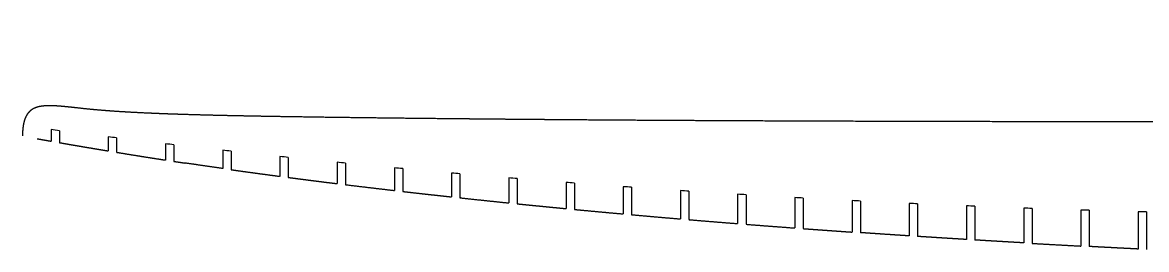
# Model space of a CAD drawing. Header units: metres. Extents: x 0 to 2032, y 0 to 115.
# Drawn here: x 0 to 511, y 12 to 115 of the extents above; entities that cross this region are included whole.
import ezdxf

# ---------------------------------------------------------------- set-up
doc = ezdxf.new("R2010")
doc.units = ezdxf.units.M

msp = doc.modelspace()

# ---------------------------------------------------------------- linework, layer by layer
for p, q in [((13.1, 66.28), (13.1, 61.05)), ((16.9, 65.79), (16.9, 60.39)), ((39.1, 63), (39.1, 56.63)), ((42.9, 62.53), (42.9, 56)), ((65.1, 59.88), (65.1, 52.47)), ((68.9, 59.44), (68.9, 51.89)), ((91.1, 56.92), (91.1, 48.64)), ((94.9, 56.5), (94.9, 48.11)), ((117.1, 54.11), (117.1, 45.09)), ((120.9, 53.71), (120.9, 44.6)), ((143.1, 51.46), (143.1, 41.78)), ((146.9, 51.08), (146.9, 41.32)), ((169.1, 48.96), (169.1, 38.68)), ((172.9, 48.61), (172.9, 38.24)), ((195.1, 46.61), (195.1, 35.76)), ((198.9, 46.27), (198.9, 35.35)), ((221.1, 44.4), (221.1, 33.02)), ((224.9, 44.09), (224.9, 32.64)), ((247.1, 42.34), (247.1, 30.45)), ((250.9, 42.05), (250.9, 30.09)), ((273.1, 40.41), (273.1, 28.04)), ((276.9, 40.14), (276.9, 27.69)), ((299.1, 38.63), (299.1, 25.77)), ((302.9, 38.38), (302.9, 25.45)), ((325.1, 36.98), (325.1, 23.65)), ((328.9, 36.75), (328.9, 23.35)), ((351.1, 35.47), (351.1, 21.66)), ((354.9, 35.25), (354.9, 21.38)), ((377.1, 34.08), (377.1, 19.8)), ((380.9, 33.89), (380.9, 19.54)), ((403.1, 32.82), (403.1, 18.07)), ((406.9, 32.65), (406.9, 17.82)), ((429.1, 31.69), (429.1, 16.44)), ((432.9, 31.54), (432.9, 16.21)), ((455.1, 30.68), (455.1, 14.9)), ((458.9, 30.55), (458.9, 14.69)), ((481.1, 29.79), (481.1, 13.46)), ((484.9, 29.68), (484.9, 13.26)), ((507.1, 29.02), (507.1, 12.11)), ((510.9, 28.92), (510.9, 11.91))]:
    msp.add_line(p, q)
for points, degree, knots in [([(2032, 109.87), (2032, 109.87), (2032, 109.87), (2032, 109.87), (2032, 109.87), (2032, 109.87), (2032, 109.87), (2032, 109.87), (2032, 109.87), (2032, 109.87), (2032, 109.87), (2032, 109.87), (2032, 109.87), (2032, 109.87), (2032, 109.87), (2032, 109.87), (2032, 109.87), (2032, 109.87), (2032, 109.87), (2032, 109.87), (2032, 109.87), (2032, 109.87), (2032, 109.87), (2032, 109.87), (2032, 109.87), (2032, 109.87), (2032, 109.87), (2032, 109.87), (2032, 109.87), (2032, 109.87), (2032, 109.87), (2032, 109.87), (2032, 109.87), (2032, 109.87), (2032, 109.87), (2032, 109.87), (2032, 109.87), (2032, 109.87), (2032, 109.87), (2032, 109.87), (2032, 109.87), (2032, 109.87), (2032, 109.87), (2032, 109.87), (2032, 109.88), (2032, 109.91), (2032, 109.95), (2032, 110.02), (2032, 110.11), (2031.99, 110.2), (2031.99, 110.26), (2031.97, 110.57), (2031.95, 110.86), (2031.91, 111.15), (2031.86, 111.43), (2031.79, 111.71), (2031.71, 111.99), (2031.61, 112.26), (2031.29, 112.93), (2031.04, 113.32), (2030.73, 113.66), (2030.37, 113.96), (2029.98, 114.19), (2029.55, 114.38), (2029.11, 114.52), (2028.29, 114.72), (2027.9, 114.79), (2027.5, 114.84), (2027.11, 114.87), (2026.71, 114.88), (2026.31, 114.89), (2025.91, 114.88), (2024.98, 114.85), (2024.45, 114.81), (2023.91, 114.76), (2023.38, 114.7), (2022.85, 114.64), (2022.32, 114.56), (2021.79, 114.48), (2020.59, 114.29), (2019.92, 114.17), (2019.25, 114.05), (2018.58, 113.92), (2017.91, 113.79), (2017.25, 113.65), (2016.58, 113.51), (2015.1, 113.2), (2014.29, 113.02), (2013.48, 112.84), (2012.67, 112.66), (2011.86, 112.48), (2011.05, 112.3), (2010.24, 112.12), (2008.88, 111.81), (2008.33, 111.69), (2007.77, 111.56), (2007.21, 111.44), (2006.63, 111.31), (2006.05, 111.18), (2005.46, 111.05), (2004.23, 110.78), (2003.61, 110.64), (2002.98, 110.51), (2002.36, 110.37), (2001.73, 110.24), (2001.1, 110.1), (2000.48, 109.97), (1996.77, 109.2), (1993.67, 108.58), (1990.58, 107.98), (1987.48, 107.4), (1984.38, 106.84), (1981.27, 106.3), (1978.16, 105.78), (1970.71, 104.56), (1966.37, 103.87), (1962.02, 103.22), (1957.67, 102.58), (1953.31, 101.97), (1948.95, 101.38), (1944.59, 100.8), (1936.94, 99.82), (1933.64, 99.41), (1930.34, 99), (1927.04, 98.61), (1923.74, 98.22), (1920.44, 97.84), (1917.14, 97.47), (1911.04, 96.79), (1908.24, 96.49), (1905.45, 96.19), (1902.65, 95.9), (1899.85, 95.61), (1897.06, 95.32), (1894.26, 95.04), (1880.44, 93.67), (1869.41, 92.63), (1858.38, 91.66), (1847.34, 90.73), (1836.3, 89.84), (1825.26, 89), (1814.21, 88.19), (1795.65, 86.89), (1788.13, 86.38), (1780.61, 85.89), (1773.09, 85.41), (1765.57, 84.95), (1758.05, 84.5), (1750.53, 84.06), (1736.54, 83.27), (1730.06, 82.92), (1723.59, 82.57), (1717.12, 82.24), (1710.65, 81.91), (1704.18, 81.59), (1697.7, 81.28), (1688.82, 80.87), (1686.42, 80.75), (1684.01, 80.64), (1681.6, 80.53), (1679.2, 80.43), (1676.79, 80.32), (1674.38, 80.21), (1651.35, 79.21), (1630.73, 78.4), (1610.1, 77.65), (1589.47, 76.96), (1568.83, 76.32), (1548.2, 75.72), (1527.56, 75.17), (1495.72, 74.39), (1484.51, 74.13), (1473.3, 73.87), (1462.09, 73.63), (1450.88, 73.4), (1439.67, 73.18), (1428.46, 72.97), (1413.04, 72.7), (1408.83, 72.62), (1404.62, 72.55), (1400.4, 72.48), (1396.18, 72.41), (1391.95, 72.34), (1387.73, 72.28), (1379.69, 72.15), (1375.88, 72.09), (1372.08, 72.04), (1368.27, 71.98), (1364.46, 71.93), (1360.65, 71.87), (1356.84, 71.82), (1325.7, 71.4), (1298.36, 71.09), (1271.02, 70.83), (1243.69, 70.61), (1216.35, 70.44), (1189.01, 70.3), (1161.67, 70.18), (1120.79, 70.05), (1107.24, 70.01), (1093.69, 69.98), (1080.14, 69.95), (1066.6, 69.93), (1053.05, 69.91), (1039.5, 69.89), (1022.99, 69.87), (1020.03, 69.86), (1017.07, 69.86), (1014.1, 69.86), (1011.14, 69.85), (1008.18, 69.85), (1005.21, 69.85), (978.54, 69.82), (954.83, 69.8), (931.13, 69.78), (907.42, 69.77), (883.71, 69.76), (860, 69.75), (836.3, 69.75), (801.16, 69.75), (789.73, 69.74), (778.3, 69.74), (766.87, 69.74), (755.44, 69.74), (744.01, 69.75), (732.58, 69.75), (717.34, 69.75), (713.53, 69.75), (709.72, 69.75), (705.91, 69.75), (702.1, 69.75), (698.29, 69.75), (694.48, 69.75), (686.44, 69.75), (682.2, 69.75), (677.97, 69.75), (673.74, 69.75), (669.51, 69.75), (665.27, 69.75), (661.04, 69.75), (627.14, 69.76), (597.48, 69.76), (567.81, 69.77), (538.14, 69.78), (508.47, 69.8), (478.81, 69.83), (449.14, 69.88), (414.69, 69.95), (409.9, 69.96), (405.11, 69.98), (400.32, 69.99), (395.53, 70), (390.74, 70.01), (385.96, 70.03), (379.01, 70.05), (376.86, 70.05), (374.71, 70.06), (372.58, 70.07), (370.45, 70.07), (368.32, 70.08), (366.21, 70.09), (359.01, 70.11), (356.16, 70.12), (353.8, 70.13), (350.84, 70.14), (346.83, 70.16), (341.98, 70.18), (337.15, 70.2), (319.73, 70.28), (305.65, 70.35), (291.57, 70.42), (277.49, 70.51), (263.41, 70.6), (249.34, 70.71), (235.26, 70.82), (212.62, 71.02), (204.06, 71.1), (195.51, 71.18), (186.95, 71.27), (178.4, 71.36), (169.84, 71.46), (161.28, 71.56), (151.46, 71.68), (150.2, 71.7), (148.95, 71.71), (147.71, 71.73), (146.48, 71.75), (145.25, 71.76), (144.03, 71.78), (140.39, 71.83), (138, 71.86), (135.64, 71.89), (133.31, 71.93), (131, 71.96), (128.73, 71.99), (126.49, 72.03), (117.32, 72.17), (110.37, 72.28), (103.41, 72.4), (96.46, 72.54), (89.51, 72.69), (82.55, 72.86), (75.6, 73.06), (66.13, 73.38), (63.62, 73.47), (61.1, 73.57), (58.58, 73.68), (56.06, 73.79), (53.55, 73.91), (51.03, 74.04), (47.38, 74.25), (46.27, 74.31), (45.18, 74.38), (44.1, 74.45), (43.04, 74.51), (41.99, 74.59), (40.96, 74.66), (38.85, 74.81), (37.77, 74.89), (36.7, 74.98), (35.66, 75.06), (34.63, 75.15), (33.62, 75.24), (32.63, 75.33), (30.61, 75.52), (29.56, 75.63), (28.52, 75.74), (27.47, 75.85), (26.42, 75.96), (25.37, 76.08), (24.32, 76.19), (22.4, 76.4), (21.52, 76.49), (20.64, 76.59), (19.76, 76.68), (18.88, 76.76), (18, 76.84), (17.12, 76.91), (15.55, 77.02), (14.89, 77.06), (14.24, 77.09), (13.6, 77.11), (12.99, 77.13), (12.39, 77.13), (11.81, 77.12), (10.7, 77.08), (10.15, 77.05), (9.6, 77), (9.06, 76.95), (8.51, 76.87), (7.97, 76.77), (7.44, 76.65), (6.44, 76.36), (5.97, 76.2), (5.51, 76.02), (5.06, 75.81), (4.62, 75.56), (4.21, 75.29), (3.82, 74.99), (3.04, 74.28), (2.66, 73.87), (2.31, 73.43), (2.01, 72.96), (1.74, 72.47), (1.5, 71.96), (1.29, 71.44), (0.97, 70.52), (0.85, 70.12), (0.74, 69.71), (0.65, 69.31), (0.56, 68.89), (0.49, 68.48), (0.42, 68.07), (0.3, 67.13), (0.24, 66.61), (0.19, 66.08), (0.16, 65.56), (0.13, 65.03), (0.11, 64.5), (0.1, 63.98), (0.1, 63.45)], 8, [0, 0, 0, 0, 0, 0, 0, 0, 0, 0, 0, 0, 0, 0, 0, 0, 0, 0, 0, 0, 0, 0, 0, 0, 0, 0, 0, 0, 0, 0, 0, 0, 0, 0, 0, 0, 0, 0, 0.000521, 0.000521, 0.000521, 0.000521, 0.000521, 0.000521, 0.000521, 0.000598, 0.000598, 0.000598, 0.000598, 0.000598, 0.000598, 0.000598, 0.00068, 0.00068, 0.00068, 0.00068, 0.00068, 0.00068, 0.00068, 0.001767, 0.001767, 0.001767, 0.001767, 0.001767, 0.001767, 0.001767, 0.003481, 0.003481, 0.003481, 0.003481, 0.003481, 0.003481, 0.003481, 0.004996, 0.004996, 0.004996, 0.004996, 0.004996, 0.004996, 0.004996, 0.00703, 0.00703, 0.00703, 0.00703, 0.00703, 0.00703, 0.00703, 0.009624, 0.009624, 0.009624, 0.009624, 0.009624, 0.009624, 0.009624, 0.012783, 0.012783, 0.012783, 0.012783, 0.012783, 0.012783, 0.012783, 0.0149, 0.0149, 0.0149, 0.0149, 0.0149, 0.0149, 0.0149, 0.017114, 0.017114, 0.017114, 0.017114, 0.017114, 0.017114, 0.017114, 0.028012, 0.028012, 0.028012, 0.028012, 0.028012, 0.028012, 0.028012, 0.043213, 0.043213, 0.043213, 0.043213, 0.043213, 0.043213, 0.043213, 0.054699, 0.054699, 0.054699, 0.054699, 0.054699, 0.054699, 0.054699, 0.06442, 0.06442, 0.06442, 0.06442, 0.06442, 0.06442, 0.06442, 0.102702, 0.102702, 0.102702, 0.102702, 0.102702, 0.102702, 0.102702, 0.128746, 0.128746, 0.128746, 0.128746, 0.128746, 0.128746, 0.128746, 0.151146, 0.151146, 0.151146, 0.151146, 0.151146, 0.151146, 0.151146, 0.159473, 0.159473, 0.159473, 0.159473, 0.159473, 0.159473, 0.159473, 0.230825, 0.230825, 0.230825, 0.230825, 0.230825, 0.230825, 0.230825, 0.269579, 0.269579, 0.269579, 0.269579, 0.269579, 0.269579, 0.269579, 0.284124, 0.284124, 0.284124, 0.284124, 0.284124, 0.284124, 0.284124, 0.297226, 0.297226, 0.297226, 0.297226, 0.297226, 0.297226, 0.297226, 0.391271, 0.391271, 0.391271, 0.391271, 0.391271, 0.391271, 0.391271, 0.437874, 0.437874, 0.437874, 0.437874, 0.437874, 0.437874, 0.437874, 0.448068, 0.448068, 0.448068, 0.448068, 0.448068, 0.448068, 0.448068, 0.529622, 0.529622, 0.529622, 0.529622, 0.529622, 0.529622, 0.529622, 0.568941, 0.568941, 0.568941, 0.568941, 0.568941, 0.568941, 0.568941, 0.582048, 0.582048, 0.582048, 0.582048, 0.582048, 0.582048, 0.582048, 0.596608, 0.596608, 0.596608, 0.596608, 0.596608, 0.596608, 0.596608, 0.698664, 0.698664, 0.698664, 0.698664, 0.698664, 0.698664, 0.698664, 0.715136, 0.715136, 0.715136, 0.715136, 0.715136, 0.715136, 0.715136, 0.722561, 0.722561, 0.722561, 0.722561, 0.722561, 0.722561, 0.722561, 0.740507, 0.740507, 0.740507, 0.740507, 0.740507, 0.740507, 0.740507, 0.816251, 0.816251, 0.816251, 0.816251, 0.816251, 0.816251, 0.816251, 0.862282, 0.862282, 0.862282, 0.862282, 0.862282, 0.862282, 0.862282, 0.86909, 0.86909, 0.86909, 0.86909, 0.86909, 0.86909, 0.86909, 0.882706, 0.882706, 0.882706, 0.882706, 0.882706, 0.882706, 0.882706, 0.925478, 0.925478, 0.925478, 0.925478, 0.925478, 0.925478, 0.925478, 0.940974, 0.940974, 0.940974, 0.940974, 0.940974, 0.940974, 0.940974, 0.947936, 0.947936, 0.947936, 0.947936, 0.947936, 0.947936, 0.947936, 0.955531, 0.955531, 0.955531, 0.955531, 0.955531, 0.955531, 0.955531, 0.963733, 0.963733, 0.963733, 0.963733, 0.963733, 0.963733, 0.963733, 0.970613, 0.970613, 0.970613, 0.970613, 0.970613, 0.970613, 0.970613, 0.975944, 0.975944, 0.975944, 0.975944, 0.975944, 0.975944, 0.975944, 0.981129, 0.981129, 0.981129, 0.981129, 0.981129, 0.981129, 0.981129, 0.985794, 0.985794, 0.985794, 0.985794, 0.985794, 0.985794, 0.985794, 0.991061, 0.991061, 0.991061, 0.991061, 0.991061, 0.991061, 0.991061, 0.99502, 0.99502, 0.99502, 0.99502, 0.99502, 0.99502, 0.99502, 1, 1, 1, 1, 1, 1, 1, 1, 1]), ([(16.9, 60.39), (16.96, 60.38), (17.01, 60.37), (17.04, 60.36), (17.09, 60.35), (17.16, 60.34), (17.27, 60.32), (19.43, 59.95), (21.46, 59.6), (23.5, 59.25), (25.53, 58.91), (27.56, 58.56), (29.59, 58.22), (31.65, 57.87), (31.68, 57.87), (31.71, 57.86), (31.73, 57.86), (31.76, 57.85), (31.79, 57.85), (31.88, 57.83), (31.94, 57.82), (31.99, 57.81), (32.05, 57.8), (32.11, 57.79), (32.17, 57.78), (33.21, 57.61), (34.19, 57.44), (35.17, 57.28), (36.16, 57.11), (37.14, 56.95), (38.12, 56.79), (39.1, 56.63)], 7, [0, 0, 0, 0, 0, 0, 0, 0, 0.04126, 0.04126, 0.04126, 0.04126, 0.04126, 0.04126, 0.669734, 0.669734, 0.669734, 0.669734, 0.669734, 0.669734, 0.678303, 0.678303, 0.678303, 0.678303, 0.678303, 0.678303, 0.696605, 0.696605, 0.696605, 0.696605, 0.696605, 0.696605, 1, 1, 1, 1, 1, 1, 1, 1]), ([(42.9, 56), (42.93, 55.99), (42.96, 55.99), (43, 55.98), (43.04, 55.98), (43.1, 55.97), (46.48, 55.41), (49.74, 54.88), (53, 54.36), (56.27, 53.84), (59.53, 53.33), (62.98, 52.8), (63.17, 52.77), (63.35, 52.74), (63.54, 52.71), (63.72, 52.69), (63.99, 52.64), (64.08, 52.63), (64.17, 52.62), (64.25, 52.6), (64.34, 52.59), (64.51, 52.56), (64.6, 52.55), (64.69, 52.54), (64.77, 52.52), (64.86, 52.51), (64.95, 52.5)], 6, [0, 0, 0, 0, 0, 0, 0, 0.030477, 0.030477, 0.030477, 0.030477, 0.030477, 0.904406, 0.904406, 0.904406, 0.904406, 0.904406, 0.953741, 0.953741, 0.953741, 0.953741, 0.953741, 0.976886, 0.976886, 0.976886, 0.976886, 0.976886, 1, 1, 1, 1, 1, 1, 1]), ([(65.1, 52.47), (65.06, 52.48), (65.02, 52.49), (64.99, 52.49), (64.95, 52.5), (64.95, 52.5), (64.95, 52.5), (64.95, 52.5)], 4, [0, 0, 0, 0, 0, 0.993853, 0.993853, 0.993853, 1, 1, 1, 1, 1]), ([(68.92, 51.89), (68.95, 51.89), (68.97, 51.88), (69, 51.88), (69.06, 51.87), (69.14, 51.86), (69.24, 51.84), (70, 51.73), (70.68, 51.62), (71.36, 51.52), (72.04, 51.42), (72.71, 51.32), (73.39, 51.22), (74.07, 51.12)], 7, [0, 0, 0, 0, 0, 0, 0, 0, 0.119144, 0.119144, 0.119144, 0.119144, 0.119144, 0.119144, 1, 1, 1, 1, 1, 1, 1, 1]), ([(94.9, 48.11), (94.95, 48.1), (94.98, 48.1), (95.01, 48.09), (95.05, 48.09), (95.11, 48.08), (95.2, 48.07), (98.43, 47.61), (101.54, 47.18), (104.65, 46.76), (107.76, 46.34), (110.87, 45.92), (113.99, 45.5), (117.1, 45.09)], 7, [0, 0, 0, 0, 0, 0, 0, 0, 0.035488, 0.035488, 0.035488, 0.035488, 0.035488, 0.035488, 1, 1, 1, 1, 1, 1, 1, 1]), ([(120.95, 44.59), (120.99, 44.58), (121.04, 44.58), (121.08, 44.57), (121.12, 44.57), (121.17, 44.56), (121.21, 44.56), (121.25, 44.55), (121.4, 44.53), (121.51, 44.52), (121.61, 44.5), (121.72, 44.49), (121.82, 44.48), (121.93, 44.46), (122.04, 44.45), (122.22, 44.42), (122.31, 44.41), (122.38, 44.4), (122.42, 44.4), (122.44, 44.4), (122.45, 44.4), (122.46, 44.39), (124.66, 44.11), (126.81, 43.83), (128.95, 43.56), (131.1, 43.28), (133.24, 43.01), (135.39, 42.74), (137.53, 42.47), (139.79, 42.19), (139.84, 42.19), (139.87, 42.18), (139.91, 42.18), (139.96, 42.17), (140.05, 42.16), (140.16, 42.15), (140.65, 42.09), (141, 42.04), (141.35, 42), (141.7, 41.96), (142.05, 41.91), (142.4, 41.87), (142.75, 41.83), (143.1, 41.78)], 8, [0, 0, 0, 0, 0, 0, 0, 0, 0, 0.0106198, 0.0106198, 0.0106198, 0.0106198, 0.0106198, 0.0106198, 0.0106198, 0.0363798, 0.0363798, 0.0363798, 0.0363798, 0.0363798, 0.0363798, 0.0363798, 0.0561884, 0.0561884, 0.0561884, 0.0561884, 0.0561884, 0.0561884, 0.0561884, 0.8568101, 0.8568101, 0.8568101, 0.8568101, 0.8568101, 0.8568101, 0.8568101, 0.898297, 0.898297, 0.898297, 0.898297, 0.898297, 0.898297, 0.898297, 0.9999818, 0.9999818, 0.9999818, 0.9999818, 0.9999818, 0.9999818, 0.9999818, 0.9999818, 0.9999818]), ([(146.9, 41.32), (146.92, 41.32), (146.93, 41.31), (146.95, 41.31), (146.97, 41.31), (146.97, 41.31), (146.97, 41.31), (152.5, 40.63), (158.03, 39.97), (163.57, 39.32), (169.1, 38.68)], 4, [0, 0, 0, 0, 0, 0.003084, 0.003084, 0.003084, 0.003177, 0.003177, 0.003177, 1, 1, 1, 1, 1]), ([(172.92, 38.24), (172.96, 38.23), (173, 38.23), (173.04, 38.23), (173.08, 38.22), (173.09, 38.22), (173.09, 38.22), (173.09, 38.22)], 4, [0, 0, 0, 0, 0, 0.972005, 0.972005, 0.972005, 1, 1, 1, 1, 1]), ([(173.09, 38.22), (173.15, 38.21), (173.21, 38.21), (173.28, 38.2), (173.34, 38.19), (173.4, 38.18), (173.47, 38.18), (173.68, 38.15), (173.79, 38.14), (173.92, 38.12), (174.07, 38.11), (174.23, 38.09), (174.36, 38.08), (174.42, 38.07), (174.44, 38.07), (174.47, 38.06), (174.5, 38.06), (174.54, 38.05), (174.58, 38.05), (174.62, 38.05), (174.63, 38.04), (174.64, 38.04), (174.65, 38.04), (174.67, 38.04), (174.68, 38.04), (174.71, 38.03), (174.73, 38.03), (174.75, 38.03), (174.77, 38.03), (174.79, 38.03), (174.82, 38.02), (174.84, 38.02)], 7, [0, 0, 0, 0, 0, 0, 0, 0, 0.122471, 0.122471, 0.122471, 0.122471, 0.122471, 0.122471, 0.400448, 0.400448, 0.400448, 0.400448, 0.400448, 0.400448, 0.671683, 0.671683, 0.671683, 0.671683, 0.671683, 0.671683, 0.786184, 0.786184, 0.786184, 0.786184, 0.786184, 0.786184, 1, 1, 1, 1, 1, 1, 1, 1]), ([(174.84, 38.02), (174.92, 38.01), (175.01, 38), (175.1, 37.99), (175.37, 37.96), (175.57, 37.94), (175.76, 37.92), (175.96, 37.89), (175.97, 37.89), (175.97, 37.89), (175.99, 37.89), (176, 37.89), (176.02, 37.89), (176.07, 37.88), (176.11, 37.88), (176.15, 37.87), (176.22, 37.86), (176.25, 37.86), (176.28, 37.86), (176.31, 37.85)], 4, [0, 0, 0, 0, 0, 0.064695, 0.064695, 0.064695, 0.207785, 0.207785, 0.207785, 0.217983, 0.217983, 0.217983, 0.373213, 0.373213, 0.373213, 0.718909, 0.718909, 0.718909, 1, 1, 1, 1, 1]), ([(176.31, 37.85), (176.34, 37.85), (176.36, 37.85), (176.39, 37.84), (176.41, 37.84), (176.44, 37.84), (176.48, 37.83), (176.5, 37.83), (176.53, 37.83), (176.55, 37.83), (176.57, 37.82), (179.67, 37.47), (182.76, 37.12), (185.84, 36.78), (188.93, 36.44), (192.01, 36.1), (195.1, 35.76)], 6, [0, 0, 0, 0, 0, 0, 0, 0.0080994, 0.0080994, 0.0080994, 0.0080994, 0.0080994, 0.0146683, 0.0146683, 0.0146683, 0.0146683, 0.0146683, 0.9999878, 0.9999878, 0.9999878, 0.9999878, 0.9999878, 0.9999878, 0.9999878]), ([(198.9, 35.35), (198.93, 35.35), (198.96, 35.35), (198.99, 35.34), (199.1, 35.33), (199.18, 35.32), (199.26, 35.31), (204.78, 34.72), (210.22, 34.15), (215.66, 33.58), (221.1, 33.02)], 4, [0, 0, 0, 0, 0, 0.005442, 0.005442, 0.005442, 0.019987, 0.019987, 0.019987, 1, 1, 1, 1, 1]), ([(224.96, 32.63), (224.98, 32.63), (225.01, 32.63), (225.05, 32.62), (225.13, 32.62), (225.25, 32.6), (225.38, 32.59), (225.5, 32.58), (225.61, 32.57), (225.72, 32.56), (225.83, 32.54), (225.99, 32.53), (226.03, 32.52), (226.07, 32.52), (226.12, 32.52), (226.16, 32.51), (226.24, 32.5), (226.29, 32.5), (226.33, 32.49), (226.37, 32.49), (226.41, 32.49), (226.45, 32.48)], 6, [0, 0, 0, 0, 0, 0, 0, 0.080117, 0.080117, 0.080117, 0.080117, 0.080117, 0.603006, 0.603006, 0.603006, 0.603006, 0.603006, 0.805658, 0.805658, 0.805658, 0.805658, 0.805658, 1, 1, 1, 1, 1, 1, 1]), ([(226.6, 32.47), (226.74, 32.45), (226.87, 32.44), (227.01, 32.43), (227.43, 32.38), (227.71, 32.36), (227.99, 32.33), (228.34, 32.29), (228.41, 32.29), (228.47, 32.28), (228.56, 32.27), (228.58, 32.27), (228.6, 32.27), (228.62, 32.26)], 4, [0, 0, 0, 0, 0, 0.267584, 0.267584, 0.267584, 0.827404, 0.827404, 0.827404, 0.956822, 0.956822, 0.956822, 1, 1, 1, 1, 1]), ([(228.62, 32.26), (228.67, 32.26), (228.71, 32.25), (228.76, 32.25), (228.8, 32.25), (228.84, 32.24), (228.89, 32.24), (228.93, 32.23), (229.1, 32.22), (229.22, 32.2), (229.34, 32.19), (229.46, 32.18), (229.58, 32.17), (229.7, 32.16), (229.82, 32.14), (229.99, 32.13), (230.04, 32.12), (230.08, 32.12), (230.13, 32.11), (230.18, 32.11), (230.23, 32.1), (230.28, 32.1), (230.36, 32.09), (230.39, 32.09), (230.42, 32.08), (230.46, 32.08), (230.49, 32.08), (230.52, 32.07), (230.56, 32.07), (232.65, 31.86), (234.72, 31.66), (236.78, 31.45), (238.84, 31.25), (240.91, 31.05), (242.97, 30.85), (245.04, 30.65), (247.1, 30.45)], 8, [0, 0, 0, 0, 0, 0, 0, 0, 0, 0.0192166, 0.0192166, 0.0192166, 0.0192166, 0.0192166, 0.0192166, 0.0192166, 0.0713103, 0.0713103, 0.0713103, 0.0713103, 0.0713103, 0.0713103, 0.0713103, 0.0922398, 0.0922398, 0.0922398, 0.0922398, 0.0922398, 0.0922398, 0.0922398, 0.1064657, 0.1064657, 0.1064657, 0.1064657, 0.1064657, 0.1064657, 0.1064657, 0.9999861, 0.9999861, 0.9999861, 0.9999861, 0.9999861, 0.9999861, 0.9999861, 0.9999861, 0.9999861]), ([(250.96, 30.08), (251.02, 30.08), (251.08, 30.07), (251.14, 30.07), (251.19, 30.06), (251.25, 30.06), (251.31, 30.05), (251.36, 30.04), (251.54, 30.03), (251.66, 30.02), (251.77, 30.01), (251.89, 29.99), (252.01, 29.98), (252.13, 29.97), (252.25, 29.96), (252.39, 29.95), (252.41, 29.95), (252.42, 29.94), (252.44, 29.94), (252.46, 29.94), (252.48, 29.94), (252.5, 29.94), (252.52, 29.94)], 8, [0, 0, 0, 0, 0, 0, 0, 0, 0, 0.292204, 0.292204, 0.292204, 0.292204, 0.292204, 0.292204, 0.292204, 0.900509, 0.900509, 0.900509, 0.900509, 0.900509, 0.900509, 0.900509, 1, 1, 1, 1, 1, 1, 1, 1, 1]), ([(252.52, 29.94), (252.64, 29.92), (252.75, 29.91), (252.86, 29.9), (253.22, 29.87), (253.46, 29.85), (253.69, 29.82), (254.02, 29.79), (254.11, 29.78), (254.2, 29.78), (254.35, 29.76), (254.41, 29.76), (254.48, 29.75), (259.18, 29.31), (263.82, 28.88), (268.46, 28.45), (273.1, 28.04)], 4, [0, 0, 0, 0, 0, 0.0221505, 0.0221505, 0.0221505, 0.0687891, 0.0687891, 0.0687891, 0.0857552, 0.0857552, 0.0857552, 0.0984886, 0.0984886, 0.0984886, 0.9999869, 0.9999869, 0.9999869, 0.9999869, 0.9999869]), ([(276.9, 27.69), (276.94, 27.69), (276.99, 27.69), (277.03, 27.68), (277.08, 27.68), (277.09, 27.68), (277.1, 27.68), (277.11, 27.68)], 4, [0, 0, 0, 0, 0, 0.814046, 0.814046, 0.814046, 1, 1, 1, 1, 1]), ([(277.11, 27.68), (277.17, 27.67), (277.23, 27.67), (277.3, 27.66), (282.79, 27.17), (288.23, 26.69), (293.66, 26.23), (299.1, 25.77)], 4, [0, 0, 0, 0, 0, 0.011048, 0.011048, 0.011048, 1, 1, 1, 1, 1]), ([(510.9, 28.92), (509.93, 28.95), (508.67, 28.98), (507.4, 29.02), (507.1, 29.02)], 3, [0, 0, 0, 0, 0.763156, 1, 1, 1, 1]), ([(302.9, 25.45), (303.04, 25.44), (303.18, 25.43), (303.32, 25.41), (308.87, 24.95), (314.28, 24.51), (319.69, 24.07), (325.1, 23.65)], 4, [0, 0, 0, 0, 0, 0.025486, 0.025486, 0.025486, 1, 1, 1, 1, 1]), ([(328.9, 23.35), (328.93, 23.34), (328.97, 23.34), (329, 23.34), (329.06, 23.33), (329.08, 23.33), (329.11, 23.33), (334.63, 22.9), (340.12, 22.48), (345.61, 22.06), (351.1, 21.66)], 4, [0, 0, 0, 0, 0, 0.005876, 0.005876, 0.005876, 0.010676, 0.010676, 0.010676, 1, 1, 1, 1, 1]), ([(354.96, 21.37), (355, 21.37), (355.05, 21.37), (355.09, 21.37), (355.13, 21.36), (355.17, 21.36), (355.22, 21.36), (355.26, 21.35), (355.46, 21.34), (355.57, 21.33), (355.69, 21.32), (355.83, 21.31), (355.99, 21.3), (356.15, 21.29), (356.28, 21.28), (356.34, 21.27), (356.36, 21.27), (356.39, 21.27), (356.41, 21.27), (356.43, 21.27), (356.45, 21.27), (356.47, 21.26), (356.56, 21.26), (356.63, 21.25), (356.7, 21.25), (356.77, 21.24), (356.85, 21.24), (356.92, 21.23), (356.99, 21.23), (357.2, 21.21), (357.33, 21.2), (357.47, 21.19), (357.61, 21.18), (357.74, 21.17), (357.88, 21.16), (358.02, 21.15), (358.21, 21.14), (358.26, 21.13), (358.32, 21.13), (358.37, 21.13), (358.43, 21.12), (358.48, 21.12), (358.54, 21.11), (358.62, 21.11), (358.65, 21.11), (358.68, 21.1), (358.7, 21.1), (358.73, 21.1), (358.76, 21.1), (358.79, 21.1), (360.68, 20.96), (362.55, 20.82), (364.42, 20.69), (366.29, 20.56), (368.16, 20.43), (370.03, 20.29), (371.89, 20.16), (373.97, 20.02), (374.18, 20), (374.4, 19.99), (374.61, 19.97), (374.82, 19.96), (375.03, 19.95), (375.24, 19.93), (375.55, 19.91), (375.65, 19.9), (375.74, 19.9), (375.84, 19.89), (375.94, 19.88), (376.04, 19.88), (376.14, 19.87), (376.33, 19.86), (376.42, 19.85), (376.51, 19.84), (376.61, 19.84), (376.7, 19.83), (376.79, 19.82), (376.88, 19.82), (376.98, 19.81)], 8, [0, 0, 0, 0, 0, 0, 0, 0, 0, 0.004188, 0.004188, 0.004188, 0.004188, 0.004188, 0.004188, 0.004188, 0.019325, 0.019325, 0.019325, 0.019325, 0.019325, 0.019325, 0.019325, 0.027264, 0.027264, 0.027264, 0.027264, 0.027264, 0.027264, 0.027264, 0.054346, 0.054346, 0.054346, 0.054346, 0.054346, 0.054346, 0.054346, 0.10645, 0.10645, 0.10645, 0.10645, 0.10645, 0.10645, 0.10645, 0.127299, 0.127299, 0.127299, 0.127299, 0.127299, 0.127299, 0.127299, 0.137728, 0.137728, 0.137728, 0.137728, 0.137728, 0.137728, 0.137728, 0.847549, 0.847549, 0.847549, 0.847549, 0.847549, 0.847549, 0.847549, 0.927599, 0.927599, 0.927599, 0.927599, 0.927599, 0.927599, 0.927599, 0.964999, 0.964999, 0.964999, 0.964999, 0.964999, 0.964999, 0.964999, 1, 1, 1, 1, 1, 1, 1, 1, 1]), ([(403.1, 18.07), (403.05, 18.07), (403.01, 18.07), (402.96, 18.07), (402.76, 18.09), (402.6, 18.1), (402.44, 18.11), (399.58, 18.29), (396.87, 18.47), (394.16, 18.65), (390.13, 18.92), (388.8, 19.01), (387.47, 19.1), (385.48, 19.23), (384.82, 19.27), (384.16, 19.32), (383.17, 19.39), (382.85, 19.41), (382.52, 19.43), (382.02, 19.46), (381.86, 19.48), (381.69, 19.49), (381.37, 19.51), (381.21, 19.52), (381.06, 19.53), (380.9, 19.54)], 4, [0, 0, 0, 0, 0, 0.008313, 0.008313, 0.008313, 0.036669, 0.036669, 0.036669, 0.524532, 0.524532, 0.524532, 0.763579, 0.763579, 0.763579, 0.8825, 0.8825, 0.8825, 0.941859, 0.941859, 0.941859, 0.971538, 0.971538, 0.971538, 1, 1, 1, 1, 1]), ([(429.1, 16.44), (429.08, 16.44), (429.05, 16.44), (428.97, 16.44), (428.84, 16.45), (428.66, 16.46), (428.46, 16.47), (428.26, 16.49), (426.78, 16.58), (425.45, 16.66), (424.11, 16.74), (422.77, 16.82), (421.43, 16.91), (420.09, 16.99), (418.75, 17.07), (416.75, 17.2), (416.09, 17.24), (415.42, 17.28), (414.76, 17.32), (414.09, 17.36), (413.43, 17.41), (412.77, 17.45), (411.77, 17.51), (411.44, 17.53), (411.11, 17.55), (410.78, 17.57), (410.45, 17.59), (410.12, 17.62), (409.79, 17.64), (409.29, 17.67), (409.13, 17.68), (408.96, 17.69), (408.8, 17.7), (408.63, 17.71), (408.47, 17.72), (408.3, 17.73), (408.06, 17.75), (407.97, 17.75), (407.89, 17.76), (407.81, 17.76), (407.73, 17.77), (407.65, 17.77), (407.56, 17.78), (407.41, 17.79), (407.34, 17.79), (407.26, 17.8), (407.19, 17.8), (407.12, 17.81), (407.05, 17.81), (406.97, 17.82), (406.9, 17.82)], 8, [0, 0, 0, 0, 0, 0, 0, 0, 0, 0.047522, 0.047522, 0.047522, 0.047522, 0.047522, 0.047522, 0.047522, 0.528095, 0.528095, 0.528095, 0.528095, 0.528095, 0.528095, 0.528095, 0.766392, 0.766392, 0.766392, 0.766392, 0.766392, 0.766392, 0.766392, 0.88503, 0.88503, 0.88503, 0.88503, 0.88503, 0.88503, 0.88503, 0.944264, 0.944264, 0.944264, 0.944264, 0.944264, 0.944264, 0.944264, 0.97388, 0.97388, 0.97388, 0.97388, 0.97388, 0.97388, 0.97388, 1, 1, 1, 1, 1, 1, 1, 1, 1]), ([(455.1, 14.9), (455.03, 14.91), (455.02, 14.91), (455.02, 14.91), (455, 14.91), (454.93, 14.91), (454.8, 14.92), (454.63, 14.93), (453.08, 15.02), (451.72, 15.1), (450.37, 15.17), (449.02, 15.25), (447.67, 15.33), (446.32, 15.41), (444.96, 15.49), (442.93, 15.61), (442.26, 15.65), (441.58, 15.69), (440.9, 15.73), (440.22, 15.77), (439.54, 15.81), (438.87, 15.85), (437.86, 15.91), (437.53, 15.93), (437.2, 15.95), (436.86, 15.97), (436.53, 15.99), (436.2, 16.01), (435.87, 16.03), (435.38, 16.06), (435.21, 16.07), (435.05, 16.08), (434.88, 16.09), (434.71, 16.1), (434.55, 16.11), (434.38, 16.12), (434.14, 16.13), (434.05, 16.14), (433.97, 16.14), (433.89, 16.15), (433.81, 16.15), (433.72, 16.16), (433.64, 16.16), (433.48, 16.17), (433.39, 16.18), (433.31, 16.18), (433.23, 16.19), (433.15, 16.19), (433.06, 16.2), (432.98, 16.2), (432.9, 16.21)], 8, [0, 0, 0, 0, 0, 0, 0, 0, 0, 0.068405, 0.068405, 0.068405, 0.068405, 0.068405, 0.068405, 0.068405, 0.536362, 0.536362, 0.536362, 0.536362, 0.536362, 0.536362, 0.536362, 0.771071, 0.771071, 0.771071, 0.771071, 0.771071, 0.771071, 0.771071, 0.885606, 0.885606, 0.885606, 0.885606, 0.885606, 0.885606, 0.885606, 0.942803, 0.942803, 0.942803, 0.942803, 0.942803, 0.942803, 0.942803, 0.971402, 0.971402, 0.971402, 0.971402, 0.971402, 0.971402, 0.971402, 1, 1, 1, 1, 1, 1, 1, 1, 1]), ([(507.1, 12.11), (507.08, 12.11), (507.07, 12.11), (507.05, 12.11), (507.04, 12.11), (507.02, 12.11), (507, 12.11), (505.48, 12.19), (503.98, 12.26), (502.47, 12.34), (500.97, 12.42), (499.46, 12.5), (497.95, 12.57), (495.61, 12.69), (494.78, 12.74), (493.94, 12.78), (493.1, 12.83), (492.27, 12.87), (491.43, 12.91), (490.18, 12.98), (489.76, 13), (489.34, 13.02), (488.93, 13.04), (488.51, 13.07), (488.09, 13.09), (487.47, 13.12), (487.26, 13.13), (487.05, 13.14), (486.84, 13.16), (486.64, 13.17), (486.43, 13.18), (485.99, 13.2), (485.82, 13.21), (485.65, 13.22), (485.43, 13.23), (485.17, 13.24), (484.95, 13.26), (484.9, 13.26)], 7, [0, 0, 0, 0, 0, 0, 0, 0, 0.004942, 0.004942, 0.004942, 0.004942, 0.004942, 0.004942, 0.473299, 0.473299, 0.473299, 0.473299, 0.473299, 0.473299, 0.733344, 0.733344, 0.733344, 0.733344, 0.733344, 0.733344, 0.862997, 0.862997, 0.862997, 0.862997, 0.862997, 0.862997, 0.927761, 0.927761, 0.927761, 0.927761, 0.927761, 0.927761, 1, 1, 1, 1, 1, 1, 1, 1])]:
    msp.add_open_spline(points, degree=degree, knots=knots)
for points, degree in [([(6.76, 62.18), (7.67, 62.01), (8.57, 61.85), (9.48, 61.69), (10.38, 61.53), (11.29, 61.37), (12.19, 61.21), (13.1, 61.05)], 7), ([(16.9, 65.79), (15.63, 65.96), (14.37, 66.12), (13.1, 66.28)], 3), ([(42.9, 62.53), (41.63, 62.69), (40.37, 62.85), (39.1, 63)], 3), ([(68.9, 59.44), (67.63, 59.58), (66.37, 59.73), (65.1, 59.88)], 3), ([(94.9, 56.5), (93.63, 56.64), (92.37, 56.78), (91.1, 56.92)], 3), ([(68.9, 51.89), (68.92, 51.89)], 1), ([(91.1, 48.64), (87.69, 49.13), (84.28, 49.61), (80.88, 50.11), (77.47, 50.61), (74.07, 51.12)], 5), ([(120.9, 53.71), (119.63, 53.85), (118.37, 53.98), (117.1, 54.11)], 3), ([(146.9, 51.08), (145.63, 51.21), (144.37, 51.33), (143.1, 51.46)], 3), ([(172.9, 48.61), (171.63, 48.72), (170.37, 48.84), (169.1, 48.96)], 3), ([(198.9, 46.27), (197.63, 46.38), (196.37, 46.5), (195.1, 46.61)], 3), ([(120.9, 44.6), (120.91, 44.6), (120.91, 44.6), (120.92, 44.59), (120.93, 44.59), (120.93, 44.59), (120.94, 44.59), (120.94, 44.59), (120.95, 44.59)], 8), ([(224.9, 44.09), (223.63, 44.19), (222.37, 44.3), (221.1, 44.4)], 3), ([(250.9, 42.05), (249.63, 42.14), (248.37, 42.24), (247.1, 42.34)], 3), ([(172.9, 38.24), (172.92, 38.24)], 1), ([(276.9, 40.14), (275.63, 40.23), (274.37, 40.32), (273.1, 40.41)], 3), ([(302.9, 38.38), (301.63, 38.46), (300.37, 38.55), (299.1, 38.63)], 3), ([(328.9, 36.75), (327.63, 36.83), (326.37, 36.9), (325.1, 36.98)], 3), ([(224.9, 32.64), (224.92, 32.64), (224.93, 32.64), (224.95, 32.63), (224.96, 32.63)], 4), ([(224.96, 32.63), (224.96, 32.63), (224.96, 32.63), (224.96, 32.63), (224.96, 32.63), (224.96, 32.63)], 5), ([(226.45, 32.48), (226.47, 32.48), (226.49, 32.48), (226.52, 32.48), (226.54, 32.47), (226.56, 32.47), (226.58, 32.47), (226.6, 32.47)], 7), ([(354.9, 35.25), (353.63, 35.32), (352.37, 35.39), (351.1, 35.47)], 3), ([(380.9, 33.89), (379.63, 33.95), (378.37, 34.02), (377.1, 34.08)], 3), ([(406.9, 32.65), (405.63, 32.71), (404.37, 32.77), (403.1, 32.82)], 3), ([(432.9, 31.54), (431.63, 31.59), (430.37, 31.64), (429.1, 31.69)], 3), ([(458.9, 30.55), (457.63, 30.59), (456.37, 30.64), (455.1, 30.68)], 3), ([(250.9, 30.09), (250.92, 30.09), (250.93, 30.09), (250.95, 30.08), (250.96, 30.08)], 4), ([(484.9, 29.68), (483.63, 29.71), (482.37, 29.75), (481.1, 29.79)], 3), ([(354.9, 21.38), (354.91, 21.38), (354.92, 21.38), (354.94, 21.38), (354.95, 21.38), (354.96, 21.37)], 5), ([(377.1, 19.8), (377.08, 19.8), (377.07, 19.8), (377.05, 19.81), (377.04, 19.81), (377.02, 19.81), (377.01, 19.81), (376.99, 19.81), (376.98, 19.81)], 8), ([(458.9, 14.69), (464.45, 14.37), (470, 14.06), (475.55, 13.76), (481.1, 13.46)], 4), ([(484.9, 13.26), (484.9, 13.26)], 1)]:
    msp.add_open_spline(points, degree=degree)

doc.saveas('drawing.dxf')
